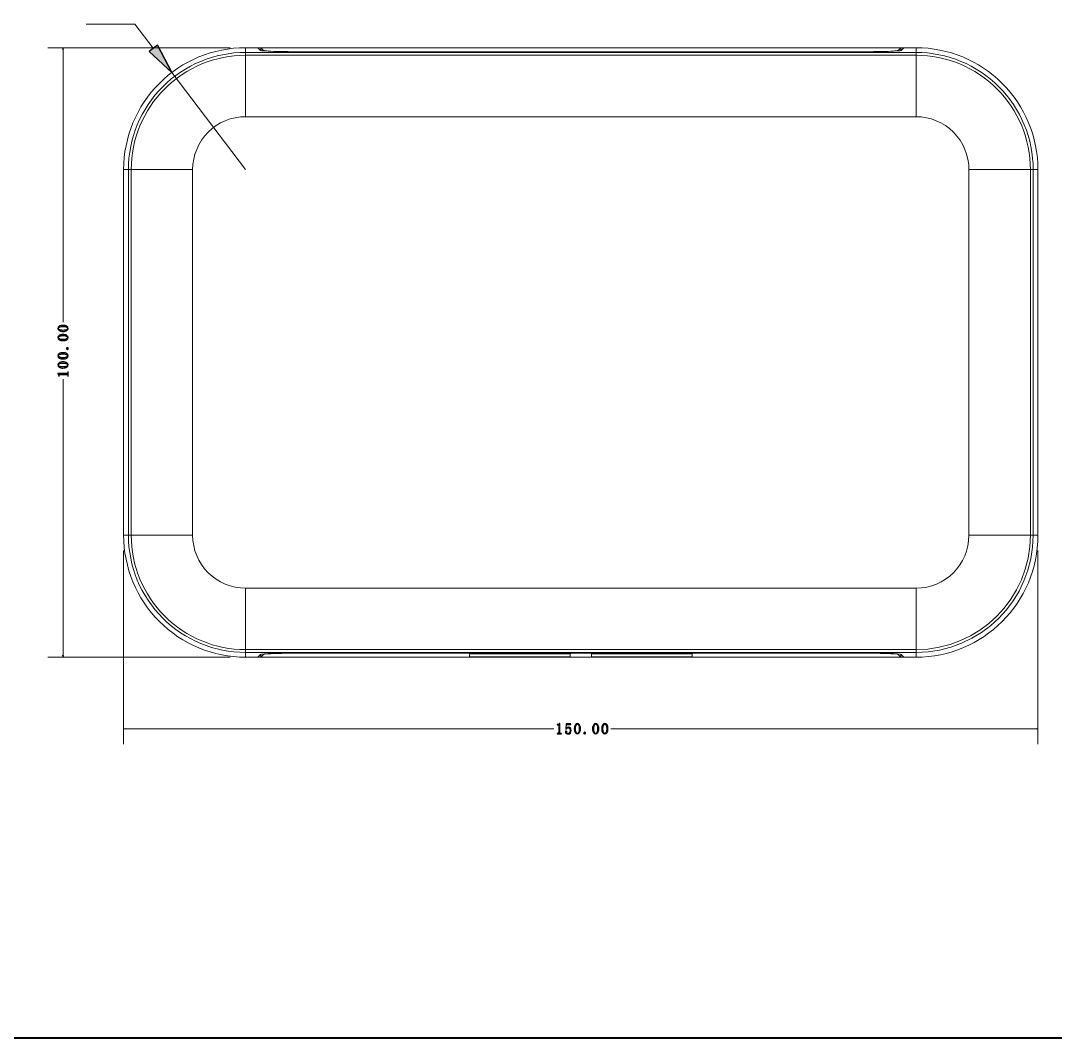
# Model space of a CAD drawing. Header units: millimetres. Extents: x -672 to 672, y -225 to 223.
# Drawn here: x -512 to -342.2, y -168.6 to -1.7 of the extents above; entities that cross this region are included whole.
import ezdxf

# ---------------------------------------------------------------- set-up
doc = ezdxf.new("R2010")
doc.units = ezdxf.units.MM
doc.header["$MEASUREMENT"] = 0
doc.layers.add('layer 1', color=7, linetype='Continuous')

msp = doc.modelspace()

# ---------------------------------------------------------------- hatches: boundary and pattern name
at = {"layer": 'layer 1', "true_color": 0xff0000}
h = msp.add_hatch(color=1, dxfattribs=at)
edge = h.paths.add_edge_path()
edge.add_spline(control_points=[(-504.9437, -6.3541), (-504.9437, -6.3541), (-505.0152, -6.0875), (-505.0152, -6.0875), (-505.0152, -6.0875), (-505.0866, -6.3541), (-505.0866, -6.3541), (-505.0866, -6.3541), (-504.9437, -6.3541), (-504.9437, -6.3541)], knot_values=[0, 0, 0, 0, 0.33333333, 0.33333333, 0.33333333, 0.66666667, 0.66666667, 0.66666667, 1, 1, 1, 1], degree=3, periodic=1)
at = {"layer": 'layer 1', "true_color": 0x00ff00}
h = msp.add_hatch(color=3, dxfattribs=at)
edge = h.paths.add_edge_path()
edge.add_spline(control_points=[(-487.1864, -10.1704), (-487.1864, -10.1704), (-490.8771, -6.6957), (-490.8771, -6.6957), (-490.8771, -6.6957), (-489.5507, -5.6866), (-489.5507, -5.6866), (-489.5507, -5.6866), (-487.1864, -10.1704), (-487.1864, -10.1704)], knot_values=[0, 0, 0, 0, 0.5, 0.5, 0.5, 1, 1, 1, 6.06896212, 6.06896212, 6.06896212, 6.06896212], degree=3, periodic=1)
h = msp.add_hatch(color=3, dxfattribs=at)
edge = h.paths.add_edge_path()
edge.add_spline(control_points=[(-489.5507, -5.6866), (-489.5507, -5.6866), (-487.1864, -10.1704), (-487.1864, -10.1704), (-487.1864, -10.1704), (-489.5507, -5.6866), (-489.5507, -5.6866)], knot_values=[0, 0, 0, 0, 0.5, 0.5, 0.5, 1, 1, 1, 1], degree=3, periodic=1)
at = {"layer": 'layer 1', "true_color": 0x000000}
h = msp.add_hatch(color=18, dxfattribs=at)
edge = h.paths.add_edge_path()
edge.add_spline(control_points=[(-487.1764, -10.1704), (-487.1764, -10.1649), (-487.1809, -10.1604), (-487.1864, -10.1604), (-487.192, -10.1604), (-487.1964, -10.1649), (-487.1964, -10.1704), (-487.1964, -10.1759), (-487.192, -10.1804), (-487.1864, -10.1804), (-487.1809, -10.1804), (-487.1764, -10.1759), (-487.1764, -10.1704)], knot_values=[0, 0, 0, 0, 0.25, 0.25, 0.25, 0.5, 0.5, 0.5, 0.75, 0.75, 0.75, 1, 1, 1, 1], degree=3, periodic=1)
h = msp.add_hatch(color=18, dxfattribs=at)
edge = h.paths.add_edge_path()
edge.add_spline(control_points=[(-475.0666, -26.0875), (-475.0666, -26.0819), (-475.0711, -26.0775), (-475.0766, -26.0775), (-475.0821, -26.0775), (-475.0866, -26.0819), (-475.0866, -26.0875), (-475.0866, -26.093), (-475.0821, -26.0975), (-475.0766, -26.0975), (-475.0711, -26.0975), (-475.0666, -26.093), (-475.0666, -26.0875)], knot_values=[0, 0, 0, 0, 0.25, 0.25, 0.25, 0.5, 0.5, 0.5, 0.75, 0.75, 0.75, 1, 1, 1, 1], degree=3, periodic=1)
at = {"layer": 'layer 1', "true_color": 0xff0000}
h = msp.add_hatch(color=1, dxfattribs=at)
edge = h.paths.add_edge_path()
edge.add_spline(control_points=[(-504.9437, -105.8208), (-504.9437, -105.8208), (-505.0152, -106.0875), (-505.0152, -106.0875), (-505.0152, -106.0875), (-505.0866, -105.8208), (-505.0866, -105.8208), (-505.0866, -105.8208), (-504.9437, -105.8208), (-504.9437, -105.8208)], knot_values=[0, 0, 0, 0, 0.33333333, 0.33333333, 0.33333333, 0.66666667, 0.66666667, 0.66666667, 1, 1, 1, 1], degree=3, periodic=1)
h = msp.add_hatch(color=1, dxfattribs=at)
edge = h.paths.add_edge_path()
edge.add_spline(control_points=[(-494.8099, -117.7736), (-494.8099, -117.7736), (-495.0766, -117.8451), (-495.0766, -117.8451), (-495.0766, -117.8451), (-494.8099, -117.9165), (-494.8099, -117.9165), (-494.8099, -117.9165), (-494.8099, -117.7736), (-494.8099, -117.7736)], knot_values=[0, 0, 0, 0, 0.33333333, 0.33333333, 0.33333333, 0.66666667, 0.66666667, 0.66666667, 1, 1, 1, 1], degree=3, periodic=1)
h = msp.add_hatch(color=1, dxfattribs=at)
edge = h.paths.add_edge_path()
edge.add_spline(control_points=[(-345.3432, -117.7736), (-345.3432, -117.7736), (-345.0766, -117.8451), (-345.0766, -117.8451), (-345.0766, -117.8451), (-345.3432, -117.9165), (-345.3432, -117.9165), (-345.3432, -117.9165), (-345.3432, -117.7736), (-345.3432, -117.7736)], knot_values=[0, 0, 0, 0, 0.33333333, 0.33333333, 0.33333333, 0.66666667, 0.66666667, 0.66666667, 1, 1, 1, 1], degree=3, periodic=1)

# ---------------------------------------------------------------- linework, layer by layer
at = {"layer": 'layer 1', "lineweight": 40}
msp.add_open_spline([(-657.4845, 116.3825), (-657.4845, 116.3825), (-657.4845, -168.6175), (-657.4845, -168.6175), (-657.4845, -168.6175), (-241.9845, -168.6175), (-241.9845, -168.6175), (-241.9845, -168.6175), (-241.9845, 116.3825), (-241.9845, 116.3825), (-241.9845, 116.3825), (-657.4845, 116.3825), (-657.4845, 116.3825)], degree=3, knots=[0, 0, 0, 0, 0.25, 0.25, 0.25, 0.5, 0.5, 0.5, 0.75, 0.75, 0.75, 1, 1, 1, 1], dxfattribs=at)
at = {"layer": 'layer 1', "color": 1, "lineweight": 0}
for points in [[(-501.2472, -2.2119), (-501.2472, -2.2119), (-493.2413, -2.2119), (-493.2413, -2.2119)], [(-493.2413, -2.2119), (-493.2413, -2.2119), (-490.2139, -6.1912), (-490.2139, -6.1912)], [(-477.5766, -6.0875), (-477.5766, -6.0875), (-507.5152, -6.0875), (-507.5152, -6.0875)], [(-505.0152, -51.1378), (-505.0152, -51.1378), (-505.0152, -6.0875), (-505.0152, -6.0875)], [(-505.0152, -106.0875), (-505.0152, -106.0875), (-505.0152, -60.4906), (-505.0152, -60.4906)], [(-495.0766, -88.5875), (-495.0766, -88.5875), (-495.0766, -120.3451), (-495.0766, -120.3451)], [(-345.0766, -88.5875), (-345.0766, -88.5875), (-345.0766, -120.3451), (-345.0766, -120.3451)], [(-477.5766, -106.0875), (-477.5766, -106.0875), (-507.5152, -106.0875), (-507.5152, -106.0875)], [(-424.4797, -117.8451), (-424.4797, -117.8451), (-495.0766, -117.8451), (-495.0766, -117.8451)], [(-345.0766, -117.8451), (-345.0766, -117.8451), (-415.1269, -117.8451), (-415.1269, -117.8451)]]:
    msp.add_open_spline(points, degree=3, dxfattribs=at)
for points in [[(-504.9437, -6.3541), (-504.9437, -6.3541), (-505.0152, -6.0875), (-505.0152, -6.0875), (-505.0152, -6.0875), (-505.0866, -6.3541), (-505.0866, -6.3541), (-505.0866, -6.3541), (-504.9437, -6.3541), (-504.9437, -6.3541)], [(-504.9437, -105.8208), (-504.9437, -105.8208), (-505.0152, -106.0875), (-505.0152, -106.0875), (-505.0152, -106.0875), (-505.0866, -105.8208), (-505.0866, -105.8208), (-505.0866, -105.8208), (-504.9437, -105.8208), (-504.9437, -105.8208)], [(-494.8099, -117.7736), (-494.8099, -117.7736), (-495.0766, -117.8451), (-495.0766, -117.8451), (-495.0766, -117.8451), (-494.8099, -117.9165), (-494.8099, -117.9165), (-494.8099, -117.9165), (-494.8099, -117.7736), (-494.8099, -117.7736)], [(-345.3432, -117.7736), (-345.3432, -117.7736), (-345.0766, -117.8451), (-345.0766, -117.8451), (-345.0766, -117.8451), (-345.3432, -117.9165), (-345.3432, -117.9165), (-345.3432, -117.9165), (-345.3432, -117.7736), (-345.3432, -117.7736)]]:
    msp.add_open_spline(points, degree=3, knots=[0, 0, 0, 0, 0.33333333, 0.33333333, 0.33333333, 0.66666667, 0.66666667, 0.66666667, 1, 1, 1, 1], dxfattribs=at)
at = {"layer": 'layer 1', "lineweight": 9}
for points, knots in [([(-475.0766, -6.0875), (-480.381, -6.0875), (-485.468, -8.1946), (-489.2188, -11.9453), (-492.9695, -15.6961), (-495.0766, -20.7831), (-495.0766, -26.0875)], [0, 0, 0, 0, 0.5, 0.5, 0.5, 1, 1, 1, 1]), ([(-345.0766, -26.0875), (-345.0766, -20.7831), (-347.1838, -15.6961), (-350.9345, -11.9453), (-354.6852, -8.1946), (-359.7723, -6.0875), (-365.0766, -6.0875)], [0, 0, 0, 0, 0.5, 0.5, 0.5, 1, 1, 1, 1]), ([(-487.1764, -10.1704), (-487.1764, -10.1649), (-487.1809, -10.1604), (-487.1864, -10.1604), (-487.192, -10.1604), (-487.1964, -10.1649), (-487.1964, -10.1704), (-487.1964, -10.1759), (-487.192, -10.1804), (-487.1864, -10.1804), (-487.1809, -10.1804), (-487.1764, -10.1759), (-487.1764, -10.1704)], [0, 0, 0, 0, 0.25, 0.25, 0.25, 0.5, 0.5, 0.5, 0.75, 0.75, 0.75, 1, 1, 1, 1]), ([(-475.0766, -17.4081), (-477.3785, -17.4081), (-479.5862, -18.3225), (-481.2139, -19.9502), (-482.8416, -21.5779), (-483.756, -23.7856), (-483.756, -26.0875)], [0, 0, 0, 0, 0.5, 0.5, 0.5, 1, 1, 1, 1]), ([(-356.3973, -26.0875), (-356.3973, -23.7856), (-357.3117, -21.5779), (-358.9394, -19.9502), (-360.5671, -18.3225), (-362.7747, -17.4081), (-365.0766, -17.4081)], [0, 0, 0, 0, 0.5, 0.5, 0.5, 1, 1, 1, 1]), ([(-475.0666, -26.0875), (-475.0666, -26.0819), (-475.0711, -26.0775), (-475.0766, -26.0775), (-475.0821, -26.0775), (-475.0866, -26.0819), (-475.0866, -26.0875), (-475.0866, -26.093), (-475.0821, -26.0975), (-475.0766, -26.0975), (-475.0711, -26.0975), (-475.0666, -26.093), (-475.0666, -26.0875)], [0, 0, 0, 0, 0.25, 0.25, 0.25, 0.5, 0.5, 0.5, 0.75, 0.75, 0.75, 1, 1, 1, 1]), ([(-495.0766, -86.0875), (-495.0766, -91.3918), (-492.9695, -96.4789), (-489.2188, -100.2296), (-485.468, -103.9803), (-480.381, -106.0875), (-475.0766, -106.0875)], [0, 0, 0, 0, 0.5, 0.5, 0.5, 1, 1, 1, 1]), ([(-483.756, -86.0875), (-483.756, -88.3894), (-482.8416, -90.597), (-481.2139, -92.2247), (-479.5862, -93.8524), (-477.3785, -94.7668), (-475.0766, -94.7668)], [0, 0, 0, 0, 0.5, 0.5, 0.5, 1, 1, 1, 1])]:
    msp.add_open_spline(points, degree=3, knots=knots, dxfattribs=at)
at = {"layer": 'layer 1', "color": 3}
for points, knots in [([(-487.1864, -10.1704), (-487.1864, -10.1704), (-490.8771, -6.6957), (-490.8771, -6.6957), (-490.8771, -6.6957), (-489.5507, -5.6866), (-489.5507, -5.6866), (-489.5507, -5.6866), (-487.1864, -10.1704), (-487.1864, -10.1704)], [0, 0, 0, 0, 0.5, 0.5, 0.5, 1, 1, 1, 6.06896212, 6.06896212, 6.06896212, 6.06896212]), ([(-489.5507, -5.6866), (-489.5507, -5.6866), (-487.1864, -10.1704), (-487.1864, -10.1704), (-487.1864, -10.1704), (-489.5507, -5.6866), (-489.5507, -5.6866)], [0, 0, 0, 0, 0.5, 0.5, 0.5, 1, 1, 1, 1]), ([(-504.4001, -51.7858), (-504.2471, -51.8804), (-504.1705, -51.9992), (-504.1705, -52.1421), (-504.1705, -52.2854), (-504.2455, -52.4058), (-504.3951, -52.5037), (-504.5451, -52.6012), (-504.7567, -52.65), (-505.0301, -52.65), (-505.2838, -52.65), (-505.4888, -52.6029), (-505.6451, -52.5083), (-505.8013, -52.4142), (-505.8796, -52.2921), (-505.8796, -52.1421), (-505.8796, -51.9992), (-505.8046, -51.8804), (-505.6551, -51.7858), (-505.5051, -51.6912), (-505.2967, -51.6442), (-505.0301, -51.6442), (-504.763, -51.6442), (-504.553, -51.6912), (-504.4001, -51.7858)], [0, 0, 0, 0, 0.125, 0.125, 0.125, 0.25, 0.25, 0.25, 0.375, 0.375, 0.375, 0.5, 0.5, 0.5, 0.625, 0.625, 0.625, 0.75, 0.75, 0.75, 0.875, 0.875, 0.875, 1, 1, 1, 1]), ([(-505.5913, -51.9079), (-505.7313, -51.96), (-505.8013, -52.0379), (-505.8013, -52.1421), (-505.8013, -52.2333), (-505.7313, -52.31), (-505.5913, -52.3717), (-505.4517, -52.4337), (-505.2642, -52.4646), (-505.0301, -52.4646), (-504.7826, -52.4646), (-504.5905, -52.4337), (-504.4538, -52.3717), (-504.3171, -52.31), (-504.2488, -52.2333), (-504.2488, -52.1421), (-504.2488, -52.0446), (-504.3171, -51.9679), (-504.4538, -51.9129), (-504.5905, -51.8575), (-504.7826, -51.8296), (-505.0301, -51.8296), (-505.2642, -51.8296), (-505.4517, -51.8558), (-505.5913, -51.9079)], [0, 0, 0, 0, 0.125, 0.125, 0.125, 0.25, 0.25, 0.25, 0.375, 0.375, 0.375, 0.5, 0.5, 0.5, 0.625, 0.625, 0.625, 0.75, 0.75, 0.75, 0.875, 0.875, 0.875, 1, 1, 1, 1]), ([(-504.4001, -53.2858), (-504.2471, -53.3804), (-504.1705, -53.4992), (-504.1705, -53.6421), (-504.1705, -53.7854), (-504.2455, -53.9058), (-504.3951, -54.0037), (-504.5451, -54.1012), (-504.7567, -54.15), (-505.0301, -54.15), (-505.2838, -54.15), (-505.4888, -54.1029), (-505.6451, -54.0083), (-505.8013, -53.9142), (-505.8796, -53.7921), (-505.8796, -53.6421), (-505.8796, -53.4992), (-505.8046, -53.3804), (-505.6551, -53.2858), (-505.5051, -53.1912), (-505.2967, -53.1442), (-505.0301, -53.1442), (-504.763, -53.1442), (-504.553, -53.1912), (-504.4001, -53.2858)], [0, 0, 0, 0, 0.125, 0.125, 0.125, 0.25, 0.25, 0.25, 0.375, 0.375, 0.375, 0.5, 0.5, 0.5, 0.625, 0.625, 0.625, 0.75, 0.75, 0.75, 0.875, 0.875, 0.875, 1, 1, 1, 1]), ([(-505.5913, -53.4079), (-505.7313, -53.46), (-505.8013, -53.5379), (-505.8013, -53.6421), (-505.8013, -53.7333), (-505.7313, -53.81), (-505.5913, -53.8717), (-505.4517, -53.9337), (-505.2642, -53.9646), (-505.0301, -53.9646), (-504.7826, -53.9646), (-504.5905, -53.9337), (-504.4538, -53.8717), (-504.3171, -53.81), (-504.2488, -53.7333), (-504.2488, -53.6421), (-504.2488, -53.5446), (-504.3171, -53.4679), (-504.4538, -53.4129), (-504.5905, -53.3575), (-504.7826, -53.3296), (-505.0301, -53.3296), (-505.2642, -53.3296), (-505.4517, -53.3558), (-505.5913, -53.4079)], [0, 0, 0, 0, 0.125, 0.125, 0.125, 0.25, 0.25, 0.25, 0.375, 0.375, 0.375, 0.5, 0.5, 0.5, 0.625, 0.625, 0.625, 0.75, 0.75, 0.75, 0.875, 0.875, 0.875, 1, 1, 1, 1]), ([(-504.2001, -55.3521), (-504.1738, -55.3817), (-504.1609, -55.4158), (-504.1609, -55.4546), (-504.1609, -55.4937), (-504.1738, -55.5279), (-504.2001, -55.5575), (-504.2259, -55.5867), (-504.2617, -55.6012), (-504.3071, -55.6012), (-504.353, -55.6012), (-504.3888, -55.5867), (-504.4146, -55.5575), (-504.4409, -55.5279), (-504.4538, -55.4937), (-504.4538, -55.4546), (-504.4538, -55.4158), (-504.4392, -55.3817), (-504.4101, -55.3521), (-504.3805, -55.3229), (-504.3463, -55.3083), (-504.3071, -55.3083), (-504.2617, -55.3083), (-504.2259, -55.3229), (-504.2001, -55.3521)], [0, 0, 0, 0, 0.125, 0.125, 0.125, 0.25, 0.25, 0.25, 0.375, 0.375, 0.375, 0.5, 0.5, 0.5, 0.625, 0.625, 0.625, 0.75, 0.75, 0.75, 0.875, 0.875, 0.875, 1, 1, 1, 1]), ([(-504.4001, -56.2858), (-504.2471, -56.3804), (-504.1705, -56.4992), (-504.1705, -56.6421), (-504.1705, -56.7854), (-504.2455, -56.9058), (-504.3951, -57.0037), (-504.5451, -57.1012), (-504.7567, -57.15), (-505.0301, -57.15), (-505.2838, -57.15), (-505.4888, -57.1029), (-505.6451, -57.0083), (-505.8013, -56.9142), (-505.8796, -56.7921), (-505.8796, -56.6421), (-505.8796, -56.4992), (-505.8046, -56.3804), (-505.6551, -56.2858), (-505.5051, -56.1912), (-505.2967, -56.1442), (-505.0301, -56.1442), (-504.763, -56.1442), (-504.553, -56.1912), (-504.4001, -56.2858)], [0, 0, 0, 0, 0.125, 0.125, 0.125, 0.25, 0.25, 0.25, 0.375, 0.375, 0.375, 0.5, 0.5, 0.5, 0.625, 0.625, 0.625, 0.75, 0.75, 0.75, 0.875, 0.875, 0.875, 1, 1, 1, 1]), ([(-504.4001, -57.7858), (-504.2471, -57.8804), (-504.1705, -57.9992), (-504.1705, -58.1421), (-504.1705, -58.2854), (-504.2455, -58.4058), (-504.3951, -58.5037), (-504.5451, -58.6012), (-504.7567, -58.65), (-505.0301, -58.65), (-505.2838, -58.65), (-505.4888, -58.6029), (-505.6451, -58.5083), (-505.8013, -58.4142), (-505.8796, -58.2921), (-505.8796, -58.1421), (-505.8796, -57.9992), (-505.8046, -57.8804), (-505.6551, -57.7858), (-505.5051, -57.6912), (-505.2967, -57.6442), (-505.0301, -57.6442), (-504.763, -57.6442), (-504.553, -57.6912), (-504.4001, -57.7858)], [0, 0, 0, 0, 0.125, 0.125, 0.125, 0.25, 0.25, 0.25, 0.375, 0.375, 0.375, 0.5, 0.5, 0.5, 0.625, 0.625, 0.625, 0.75, 0.75, 0.75, 0.875, 0.875, 0.875, 1, 1, 1, 1]), ([(-505.5913, -56.4079), (-505.7313, -56.46), (-505.8013, -56.5379), (-505.8013, -56.6421), (-505.8013, -56.7333), (-505.7313, -56.81), (-505.5913, -56.8717), (-505.4517, -56.9337), (-505.2642, -56.9646), (-505.0301, -56.9646), (-504.7826, -56.9646), (-504.5905, -56.9337), (-504.4538, -56.8717), (-504.3171, -56.81), (-504.2488, -56.7333), (-504.2488, -56.6421), (-504.2488, -56.5446), (-504.3171, -56.4679), (-504.4538, -56.4129), (-504.5905, -56.3575), (-504.7826, -56.3296), (-505.0301, -56.3296), (-505.2642, -56.3296), (-505.4517, -56.3558), (-505.5913, -56.4079)], [0, 0, 0, 0, 0.125, 0.125, 0.125, 0.25, 0.25, 0.25, 0.375, 0.375, 0.375, 0.5, 0.5, 0.5, 0.625, 0.625, 0.625, 0.75, 0.75, 0.75, 0.875, 0.875, 0.875, 1, 1, 1, 1]), ([(-505.8892, -59.5933), (-505.8892, -59.5933), (-505.8892, -59.5542), (-505.8892, -59.5542), (-505.8892, -59.5542), (-504.4051, -59.5542), (-504.4051, -59.5542), (-504.353, -59.5542), (-504.3138, -59.5379), (-504.288, -59.5054), (-504.2617, -59.4729), (-504.2488, -59.4275), (-504.2488, -59.3687), (-504.2488, -59.3687), (-504.2488, -59.2712), (-504.2488, -59.2712), (-504.2488, -59.2712), (-504.1901, -59.2712), (-504.1901, -59.2712), (-504.1901, -59.2712), (-504.1901, -59.9842), (-504.1901, -59.9842), (-504.1901, -59.9842), (-504.2488, -59.9842), (-504.2488, -59.9842), (-504.2488, -59.9842), (-504.2488, -59.8962), (-504.2488, -59.8962), (-504.2488, -59.8312), (-504.2617, -59.7837), (-504.288, -59.7546), (-504.3138, -59.7254), (-504.353, -59.7104), (-504.4051, -59.7104), (-504.4051, -59.7104), (-505.5867, -59.7104), (-505.5867, -59.7104), (-505.6126, -59.7104), (-505.6338, -59.7187), (-505.6501, -59.735), (-505.6663, -59.7512), (-505.6746, -59.7758), (-505.6746, -59.8083), (-505.6746, -59.8083), (-505.6746, -59.9842), (-505.6746, -59.9842), (-505.6746, -59.9842), (-505.733, -59.9842), (-505.733, -59.9842), (-505.733, -59.9842), (-505.733, -59.8962), (-505.733, -59.8962), (-505.733, -59.8179), (-505.7463, -59.7546), (-505.7721, -59.7058), (-505.7984, -59.6571), (-505.8371, -59.6196), (-505.8892, -59.5933)], [0, 0, 0, 0, 0.05263158, 0.05263158, 0.05263158, 0.10526316, 0.10526316, 0.10526316, 0.15789474, 0.15789474, 0.15789474, 0.21052632, 0.21052632, 0.21052632, 0.26315789, 0.26315789, 0.26315789, 0.31578947, 0.31578947, 0.31578947, 0.36842105, 0.36842105, 0.36842105, 0.42105263, 0.42105263, 0.42105263, 0.47368421, 0.47368421, 0.47368421, 0.52631579, 0.52631579, 0.52631579, 0.57894737, 0.57894737, 0.57894737, 0.63157895, 0.63157895, 0.63157895, 0.68421053, 0.68421053, 0.68421053, 0.73684211, 0.73684211, 0.73684211, 0.78947368, 0.78947368, 0.78947368, 0.84210526, 0.84210526, 0.84210526, 0.89473684, 0.89473684, 0.89473684, 0.94736842, 0.94736842, 0.94736842, 1, 1, 1, 1]), ([(-505.5913, -57.9079), (-505.7313, -57.96), (-505.8013, -58.0379), (-505.8013, -58.1421), (-505.8013, -58.2333), (-505.7313, -58.31), (-505.5913, -58.3717), (-505.4517, -58.4337), (-505.2642, -58.4646), (-505.0301, -58.4646), (-504.7826, -58.4646), (-504.5905, -58.4337), (-504.4538, -58.3717), (-504.3171, -58.31), (-504.2488, -58.2333), (-504.2488, -58.1421), (-504.2488, -58.0446), (-504.3171, -57.9679), (-504.4538, -57.9129), (-504.5905, -57.8575), (-504.7826, -57.8296), (-505.0301, -57.8296), (-505.2642, -57.8296), (-505.4517, -57.8558), (-505.5913, -57.9079)], [0, 0, 0, 0, 0.125, 0.125, 0.125, 0.25, 0.25, 0.25, 0.375, 0.375, 0.375, 0.5, 0.5, 0.5, 0.625, 0.625, 0.625, 0.75, 0.75, 0.75, 0.875, 0.875, 0.875, 1, 1, 1, 1]), ([(-423.5824, -116.9711), (-423.5824, -116.9711), (-423.5433, -116.9711), (-423.5433, -116.9711), (-423.5433, -116.9711), (-423.5433, -118.4552), (-423.5433, -118.4552), (-423.5433, -118.5073), (-423.527, -118.5465), (-423.4945, -118.5723), (-423.462, -118.5986), (-423.4166, -118.6115), (-423.3578, -118.6115), (-423.3578, -118.6115), (-423.2603, -118.6115), (-423.2603, -118.6115), (-423.2603, -118.6115), (-423.2603, -118.6702), (-423.2603, -118.6702), (-423.2603, -118.6702), (-423.9733, -118.6702), (-423.9733, -118.6702), (-423.9733, -118.6702), (-423.9733, -118.6115), (-423.9733, -118.6115), (-423.9733, -118.6115), (-423.8853, -118.6115), (-423.8853, -118.6115), (-423.8203, -118.6115), (-423.7728, -118.5986), (-423.7437, -118.5723), (-423.7145, -118.5465), (-423.6995, -118.5073), (-423.6995, -118.4552), (-423.6995, -118.4552), (-423.6995, -117.2736), (-423.6995, -117.2736), (-423.6995, -117.2477), (-423.7078, -117.2265), (-423.7241, -117.2102), (-423.7403, -117.194), (-423.7649, -117.1857), (-423.7974, -117.1857), (-423.7974, -117.1857), (-423.9733, -117.1857), (-423.9733, -117.1857), (-423.9733, -117.1857), (-423.9733, -117.1273), (-423.9733, -117.1273), (-423.9733, -117.1273), (-423.8853, -117.1273), (-423.8853, -117.1273), (-423.807, -117.1273), (-423.7437, -117.114), (-423.6949, -117.0882), (-423.6462, -117.0619), (-423.6087, -117.0232), (-423.5824, -116.9711)], [0, 0, 0, 0, 0.05263158, 0.05263158, 0.05263158, 0.10526316, 0.10526316, 0.10526316, 0.15789474, 0.15789474, 0.15789474, 0.21052632, 0.21052632, 0.21052632, 0.26315789, 0.26315789, 0.26315789, 0.31578947, 0.31578947, 0.31578947, 0.36842105, 0.36842105, 0.36842105, 0.42105263, 0.42105263, 0.42105263, 0.47368421, 0.47368421, 0.47368421, 0.52631579, 0.52631579, 0.52631579, 0.57894737, 0.57894737, 0.57894737, 0.63157895, 0.63157895, 0.63157895, 0.68421053, 0.68421053, 0.68421053, 0.73684211, 0.73684211, 0.73684211, 0.78947368, 0.78947368, 0.78947368, 0.84210526, 0.84210526, 0.84210526, 0.89473684, 0.89473684, 0.89473684, 0.94736842, 0.94736842, 0.94736842, 1, 1, 1, 1]), ([(-422.2728, -117.6252), (-422.2112, -117.6057), (-422.1474, -117.5961), (-422.0824, -117.5961), (-421.9587, -117.5961), (-421.8578, -117.6432), (-421.7799, -117.7377), (-421.7016, -117.8319), (-421.6624, -117.9573), (-421.6624, -118.1136), (-421.6624, -118.2894), (-421.7033, -118.4294), (-421.7845, -118.5336), (-421.8662, -118.6377), (-421.9912, -118.6898), (-422.1608, -118.6898), (-422.2778, -118.6898), (-422.382, -118.6557), (-422.4733, -118.5873), (-422.5641, -118.519), (-422.6099, -118.4357), (-422.6099, -118.3382), (-422.6099, -118.299), (-422.5987, -118.2648), (-422.5758, -118.2357), (-422.5528, -118.2065), (-422.522, -118.1915), (-422.4828, -118.1915), (-422.4437, -118.1915), (-422.4178, -118.2048), (-422.4049, -118.2307), (-422.3916, -118.2569), (-422.3853, -118.2794), (-422.3853, -118.299), (-422.3853, -118.3382), (-422.3949, -118.369), (-422.4145, -118.3919), (-422.4341, -118.4148), (-422.4437, -118.439), (-422.4437, -118.4652), (-422.4437, -118.5173), (-422.4128, -118.5561), (-422.3512, -118.5823), (-422.2891, -118.6082), (-422.2224, -118.6215), (-422.1508, -118.6215), (-422.0466, -118.6215), (-421.967, -118.579), (-421.9116, -118.4944), (-421.8562, -118.4098), (-421.8287, -118.2894), (-421.8287, -118.1332), (-421.8287, -118.0027), (-421.8528, -117.8969), (-421.902, -117.8157), (-421.9508, -117.7344), (-422.0241, -117.6936), (-422.1216, -117.6936), (-422.1933, -117.6936), (-422.2549, -117.7065), (-422.307, -117.7327), (-422.3591, -117.7586), (-422.4078, -117.814), (-422.4537, -117.8986), (-422.4537, -117.8986), (-422.5416, -117.889), (-422.5416, -117.889), (-422.5416, -117.889), (-422.4928, -117.0002), (-422.4928, -117.0002), (-422.4928, -117.0002), (-421.692, -117.0002), (-421.692, -117.0002), (-421.692, -117.0002), (-421.7212, -117.1469), (-421.7212, -117.1469), (-421.7212, -117.1469), (-422.4245, -117.1469), (-422.4245, -117.1469), (-422.4245, -117.1469), (-422.4633, -117.7911), (-422.4633, -117.7911), (-422.3983, -117.7002), (-422.3349, -117.6448), (-422.2728, -117.6252)], [0, 0, 0, 0, 0.03571429, 0.03571429, 0.03571429, 0.07142857, 0.07142857, 0.07142857, 0.10714286, 0.10714286, 0.10714286, 0.14285714, 0.14285714, 0.14285714, 0.17857143, 0.17857143, 0.17857143, 0.21428571, 0.21428571, 0.21428571, 0.25, 0.25, 0.25, 0.28571429, 0.28571429, 0.28571429, 0.32142857, 0.32142857, 0.32142857, 0.35714286, 0.35714286, 0.35714286, 0.39285714, 0.39285714, 0.39285714, 0.42857143, 0.42857143, 0.42857143, 0.46428571, 0.46428571, 0.46428571, 0.5, 0.5, 0.5, 0.53571429, 0.53571429, 0.53571429, 0.57142857, 0.57142857, 0.57142857, 0.60714286, 0.60714286, 0.60714286, 0.64285714, 0.64285714, 0.64285714, 0.67857143, 0.67857143, 0.67857143, 0.71428571, 0.71428571, 0.71428571, 0.75, 0.75, 0.75, 0.78571429, 0.78571429, 0.78571429, 0.82142857, 0.82142857, 0.82142857, 0.85714286, 0.85714286, 0.85714286, 0.89285714, 0.89285714, 0.89285714, 0.92857143, 0.92857143, 0.92857143, 0.96428571, 0.96428571, 0.96428571, 1, 1, 1, 1]), ([(-420.2749, -118.4602), (-420.3695, -118.6132), (-420.4883, -118.6898), (-420.6312, -118.6898), (-420.7745, -118.6898), (-420.8949, -118.6148), (-420.9928, -118.4652), (-421.0903, -118.3152), (-421.1391, -118.1036), (-421.1391, -117.8302), (-421.1391, -117.5765), (-421.092, -117.3715), (-420.9974, -117.2152), (-420.9033, -117.059), (-420.7812, -116.9807), (-420.6312, -116.9807), (-420.4883, -116.9807), (-420.3695, -117.0557), (-420.2749, -117.2052), (-420.1803, -117.3552), (-420.1333, -117.5636), (-420.1333, -117.8302), (-420.1333, -118.0973), (-420.1803, -118.3073), (-420.2749, -118.4602)], [0, 0, 0, 0, 0.125, 0.125, 0.125, 0.25, 0.25, 0.25, 0.375, 0.375, 0.375, 0.5, 0.5, 0.5, 0.625, 0.625, 0.625, 0.75, 0.75, 0.75, 0.875, 0.875, 0.875, 1, 1, 1, 1]), ([(-420.397, -117.269), (-420.4491, -117.129), (-420.527, -117.059), (-420.6312, -117.059), (-420.7224, -117.059), (-420.7991, -117.129), (-420.8608, -117.269), (-420.9228, -117.4086), (-420.9537, -117.5961), (-420.9537, -117.8302), (-420.9537, -118.0777), (-420.9228, -118.2698), (-420.8608, -118.4065), (-420.7991, -118.5432), (-420.7224, -118.6115), (-420.6312, -118.6115), (-420.5337, -118.6115), (-420.457, -118.5432), (-420.402, -118.4065), (-420.3466, -118.2698), (-420.3187, -118.0777), (-420.3187, -117.8302), (-420.3187, -117.5961), (-420.3449, -117.4086), (-420.397, -117.269)], [0, 0, 0, 0, 0.125, 0.125, 0.125, 0.25, 0.25, 0.25, 0.375, 0.375, 0.375, 0.5, 0.5, 0.5, 0.625, 0.625, 0.625, 0.75, 0.75, 0.75, 0.875, 0.875, 0.875, 1, 1, 1, 1]), ([(-417.2749, -118.4602), (-417.3695, -118.6132), (-417.4883, -118.6898), (-417.6312, -118.6898), (-417.7745, -118.6898), (-417.8949, -118.6148), (-417.9928, -118.4652), (-418.0903, -118.3152), (-418.1391, -118.1036), (-418.1391, -117.8302), (-418.1391, -117.5765), (-418.092, -117.3715), (-417.9974, -117.2152), (-417.9033, -117.059), (-417.7812, -116.9807), (-417.6312, -116.9807), (-417.4883, -116.9807), (-417.3695, -117.0557), (-417.2749, -117.2052), (-417.1803, -117.3552), (-417.1333, -117.5636), (-417.1333, -117.8302), (-417.1333, -118.0973), (-417.1803, -118.3073), (-417.2749, -118.4602)], [0, 0, 0, 0, 0.125, 0.125, 0.125, 0.25, 0.25, 0.25, 0.375, 0.375, 0.375, 0.5, 0.5, 0.5, 0.625, 0.625, 0.625, 0.75, 0.75, 0.75, 0.875, 0.875, 0.875, 1, 1, 1, 1]), ([(-417.397, -117.269), (-417.4491, -117.129), (-417.527, -117.059), (-417.6312, -117.059), (-417.7224, -117.059), (-417.7991, -117.129), (-417.8608, -117.269), (-417.9228, -117.4086), (-417.9537, -117.5961), (-417.9537, -117.8302), (-417.9537, -118.0777), (-417.9228, -118.2698), (-417.8608, -118.4065), (-417.7991, -118.5432), (-417.7224, -118.6115), (-417.6312, -118.6115), (-417.5337, -118.6115), (-417.457, -118.5432), (-417.402, -118.4065), (-417.3466, -118.2698), (-417.3187, -118.0777), (-417.3187, -117.8302), (-417.3187, -117.5961), (-417.3449, -117.4086), (-417.397, -117.269)], [0, 0, 0, 0, 0.125, 0.125, 0.125, 0.25, 0.25, 0.25, 0.375, 0.375, 0.375, 0.5, 0.5, 0.5, 0.625, 0.625, 0.625, 0.75, 0.75, 0.75, 0.875, 0.875, 0.875, 1, 1, 1, 1]), ([(-415.7749, -118.4602), (-415.8695, -118.6132), (-415.9883, -118.6898), (-416.1312, -118.6898), (-416.2745, -118.6898), (-416.3949, -118.6148), (-416.4928, -118.4652), (-416.5903, -118.3152), (-416.6391, -118.1036), (-416.6391, -117.8302), (-416.6391, -117.5765), (-416.592, -117.3715), (-416.4974, -117.2152), (-416.4033, -117.059), (-416.2812, -116.9807), (-416.1312, -116.9807), (-415.9883, -116.9807), (-415.8695, -117.0557), (-415.7749, -117.2052), (-415.6803, -117.3552), (-415.6333, -117.5636), (-415.6333, -117.8302), (-415.6333, -118.0973), (-415.6803, -118.3073), (-415.7749, -118.4602)], [0, 0, 0, 0, 0.125, 0.125, 0.125, 0.25, 0.25, 0.25, 0.375, 0.375, 0.375, 0.5, 0.5, 0.5, 0.625, 0.625, 0.625, 0.75, 0.75, 0.75, 0.875, 0.875, 0.875, 1, 1, 1, 1]), ([(-415.897, -117.269), (-415.9491, -117.129), (-416.027, -117.059), (-416.1312, -117.059), (-416.2224, -117.059), (-416.2991, -117.129), (-416.3608, -117.269), (-416.4228, -117.4086), (-416.4537, -117.5961), (-416.4537, -117.8302), (-416.4537, -118.0777), (-416.4228, -118.2698), (-416.3608, -118.4065), (-416.2991, -118.5432), (-416.2224, -118.6115), (-416.1312, -118.6115), (-416.0337, -118.6115), (-415.957, -118.5432), (-415.902, -118.4065), (-415.8466, -118.2698), (-415.8187, -118.0777), (-415.8187, -117.8302), (-415.8187, -117.5961), (-415.8449, -117.4086), (-415.897, -117.269)], [0, 0, 0, 0, 0.125, 0.125, 0.125, 0.25, 0.25, 0.25, 0.375, 0.375, 0.375, 0.5, 0.5, 0.5, 0.625, 0.625, 0.625, 0.75, 0.75, 0.75, 0.875, 0.875, 0.875, 1, 1, 1, 1]), ([(-419.3412, -118.6602), (-419.3708, -118.6865), (-419.4049, -118.6994), (-419.4437, -118.6994), (-419.4828, -118.6994), (-419.517, -118.6865), (-419.5466, -118.6602), (-419.5758, -118.6344), (-419.5903, -118.5986), (-419.5903, -118.5532), (-419.5903, -118.5073), (-419.5758, -118.4715), (-419.5466, -118.4457), (-419.517, -118.4194), (-419.4828, -118.4065), (-419.4437, -118.4065), (-419.4049, -118.4065), (-419.3708, -118.4211), (-419.3412, -118.4502), (-419.312, -118.4798), (-419.2974, -118.514), (-419.2974, -118.5532), (-419.2974, -118.5986), (-419.312, -118.6344), (-419.3412, -118.6602)], [0, 0, 0, 0, 0.125, 0.125, 0.125, 0.25, 0.25, 0.25, 0.375, 0.375, 0.375, 0.5, 0.5, 0.5, 0.625, 0.625, 0.625, 0.75, 0.75, 0.75, 0.875, 0.875, 0.875, 1, 1, 1, 1])]:
    msp.add_open_spline(points, degree=3, knots=knots, dxfattribs=at)
at = {"layer": 'layer 1', "color": 3, "lineweight": 20}
for points, knots in [([(-487.1864, -10.1704), (-487.1864, -10.1704), (-490.8771, -6.6957), (-490.8771, -6.6957), (-490.8771, -6.6957), (-489.5507, -5.6866), (-489.5507, -5.6866)], [0, 0, 0, 0, 0.5, 0.5, 0.5, 1, 1, 1, 1]), ([(-489.5507, -5.6866), (-489.5507, -5.6866), (-487.1864, -10.1704), (-487.1864, -10.1704), (-487.1864, -10.1704), (-489.5507, -5.6866), (-489.5507, -5.6866)], [0, 0, 0, 0, 1, 1, 1, 6.06896212, 6.06896212, 6.06896212, 6.06896212])]:
    msp.add_open_spline(points, degree=3, knots=knots, dxfattribs=at)
at = {"layer": 'layer 1', "color": 9, "lineweight": 9}
for points in [[(-475.0766, -17.4081), (-475.0766, -17.4081), (-475.0766, -6.0875), (-475.0766, -6.0875)], [(-472.1322, -6.6143), (-472.1322, -6.6143), (-472.1322, -6.5319), (-472.1322, -6.5319)], [(-465.6362, -6.7684), (-465.6362, -6.7684), (-465.6362, -6.751), (-465.6362, -6.751)], [(-374.5171, -6.7684), (-374.5171, -6.7684), (-374.5171, -6.751), (-374.5171, -6.751)], [(-368.0211, -6.6143), (-368.0211, -6.6143), (-368.0211, -6.5319), (-368.0211, -6.5319)], [(-365.0766, -17.4081), (-365.0766, -17.4081), (-365.0766, -6.0875), (-365.0766, -6.0875)], [(-475.0766, -6.8646), (-475.0766, -6.8646), (-365.0766, -6.8646), (-365.0766, -6.8646)], [(-475.0766, -7.3264), (-475.0766, -7.3264), (-365.0766, -7.3264), (-365.0766, -7.3264)], [(-495.0766, -26.0875), (-495.0766, -26.0875), (-483.756, -26.0875), (-483.756, -26.0875)], [(-494.2995, -86.0875), (-494.2995, -86.0875), (-494.2995, -26.0875), (-494.2995, -26.0875)], [(-493.8377, -86.0875), (-493.8377, -86.0875), (-493.8377, -26.0875), (-493.8377, -26.0875)], [(-356.3973, -26.0875), (-356.3973, -26.0875), (-345.0766, -26.0875), (-345.0766, -26.0875)], [(-346.3156, -26.0875), (-346.3156, -26.0875), (-346.3156, -86.0875), (-346.3156, -86.0875)], [(-345.8537, -26.0875), (-345.8537, -26.0875), (-345.8537, -86.0875), (-345.8537, -86.0875)], [(-495.0766, -86.0875), (-495.0766, -86.0875), (-483.756, -86.0875), (-483.756, -86.0875)], [(-365.0766, -105.3104), (-354.4602, -105.3104), (-345.8538, -96.704), (-345.8537, -86.0876)], [(-365.0766, -104.8485), (-354.7152, -104.8485), (-346.3156, -96.449), (-346.3156, -86.0876)], [(-356.3973, -86.0875), (-356.3973, -86.0875), (-345.0766, -86.0875), (-345.0766, -86.0875)], [(-475.0766, -106.0875), (-475.0766, -106.0875), (-475.0766, -94.7668), (-475.0766, -94.7668)], [(-365.0766, -106.0875), (-365.0766, -106.0875), (-365.0766, -94.7668), (-365.0766, -94.7668)], [(-365.0766, -104.8485), (-365.0766, -104.8485), (-475.0766, -104.8485), (-475.0766, -104.8485)], [(-365.0766, -105.3104), (-365.0766, -105.3104), (-475.0766, -105.3104), (-475.0766, -105.3104)], [(-472.1322, -105.5606), (-472.1322, -105.5606), (-472.1322, -105.643), (-472.1322, -105.643)], [(-465.6362, -105.4065), (-465.6362, -105.4065), (-465.6362, -105.424), (-465.6362, -105.424)], [(-374.5171, -105.4065), (-374.5171, -105.4065), (-374.5171, -105.424), (-374.5171, -105.424)], [(-368.0211, -105.5606), (-368.0211, -105.5606), (-368.0211, -105.643), (-368.0211, -105.643)]]:
    msp.add_open_spline(points, degree=3, dxfattribs=at)
at = {"layer": 'layer 1', "lineweight": 9}
for points in [[(-475.0766, -6.0875), (-475.0766, -6.0875), (-365.0766, -6.0875), (-365.0766, -6.0875)], [(-473.0766, -6.0875), (-473.0766, -6.0875), (-472.6316, -6.5325), (-472.6316, -6.5325)], [(-472.6316, -6.5325), (-472.5, -6.6641), (-469.4068, -6.7684), (-465.6359, -6.7684)], [(-472.5766, -6.5556), (-472.5766, -6.5556), (-472.5766, -6.0875), (-472.5766, -6.0875)], [(-472.5766, -6.0875), (-472.5766, -6.0875), (-472.1322, -6.5319), (-472.1322, -6.5319)], [(-472.1322, -6.5319), (-472.01, -6.6541), (-469.1377, -6.751), (-465.6362, -6.751)], [(-465.6362, -6.751), (-465.6362, -6.751), (-374.5171, -6.751), (-374.5171, -6.751)], [(-374.5174, -6.7684), (-374.5174, -6.7684), (-465.6359, -6.7684), (-465.6359, -6.7684)], [(-374.5174, -6.7684), (-370.7465, -6.7684), (-367.6533, -6.6641), (-367.5217, -6.5325)], [(-374.5171, -6.751), (-371.0155, -6.751), (-368.1433, -6.6541), (-368.0211, -6.5319)], [(-368.0211, -6.5319), (-368.0211, -6.5319), (-367.5766, -6.0875), (-367.5766, -6.0875)], [(-367.5766, -6.5556), (-367.5766, -6.5556), (-367.5766, -6.0875), (-367.5766, -6.0875)], [(-367.0766, -6.0875), (-367.0766, -6.0875), (-367.5217, -6.5325), (-367.5217, -6.5325)], [(-365.0766, -17.4081), (-365.0766, -17.4081), (-475.0766, -17.4081), (-475.0766, -17.4081)], [(-495.0766, -86.0875), (-495.0766, -86.0875), (-495.0766, -26.0875), (-495.0766, -26.0875)], [(-483.756, -26.0875), (-483.756, -26.0875), (-483.756, -86.0875), (-483.756, -86.0875)], [(-356.3973, -86.0875), (-356.3973, -86.0875), (-356.3973, -26.0875), (-356.3973, -26.0875)], [(-345.0766, -26.0875), (-345.0766, -26.0875), (-345.0766, -86.0875), (-345.0766, -86.0875)], [(-365.0766, -94.7668), (-360.2832, -94.7668), (-356.3973, -90.881), (-356.3973, -86.0875)], [(-365.0766, -106.0875), (-354.031, -106.0875), (-345.0767, -97.1332), (-345.0766, -86.0876)], [(-475.0766, -94.7668), (-475.0766, -94.7668), (-365.0766, -94.7668), (-365.0766, -94.7668)], [(-475.0766, -106.0875), (-475.0766, -106.0875), (-365.0766, -106.0875), (-365.0766, -106.0875)], [(-473.0766, -106.0875), (-473.0766, -106.0875), (-472.6316, -105.6424), (-472.6316, -105.6424)], [(-465.6359, -105.4065), (-469.4068, -105.4065), (-472.5, -105.5108), (-472.6316, -105.6424)], [(-472.5766, -105.6193), (-472.5766, -105.6193), (-472.5766, -106.0875), (-472.5766, -106.0875)], [(-472.1322, -105.643), (-472.1322, -105.643), (-472.5766, -106.0875), (-472.5766, -106.0875)], [(-465.6362, -105.424), (-469.1377, -105.424), (-472.01, -105.5208), (-472.1322, -105.643)], [(-374.5171, -105.424), (-374.5171, -105.424), (-465.6362, -105.424), (-465.6362, -105.424)], [(-374.5174, -105.4065), (-374.5174, -105.4065), (-465.6359, -105.4065), (-465.6359, -105.4065)], [(-421.8266, -105.527), (-421.8266, -105.527), (-438.3266, -105.527), (-438.3266, -105.527)], [(-438.3266, -105.527), (-438.3266, -105.527), (-438.3266, -106.0054), (-438.3266, -106.0054)], [(-438.3266, -106.0054), (-438.3266, -106.0054), (-421.8266, -106.0054), (-421.8266, -106.0054)], [(-421.8266, -106.0054), (-421.8266, -106.0054), (-421.8266, -105.527), (-421.8266, -105.527)], [(-401.8266, -105.527), (-401.8266, -105.527), (-418.3266, -105.527), (-418.3266, -105.527)], [(-418.3266, -105.527), (-418.3266, -105.527), (-418.3266, -106.0054), (-418.3266, -106.0054)], [(-418.3266, -106.0054), (-418.3266, -106.0054), (-401.8266, -106.0054), (-401.8266, -106.0054)], [(-401.8266, -106.0054), (-401.8266, -106.0054), (-401.8266, -105.527), (-401.8266, -105.527)], [(-367.5217, -105.6424), (-367.6533, -105.5108), (-370.7465, -105.4065), (-374.5174, -105.4065)], [(-368.0211, -105.643), (-368.1433, -105.5208), (-371.0155, -105.424), (-374.5171, -105.424)], [(-367.5766, -106.0875), (-367.5766, -106.0875), (-368.0211, -105.643), (-368.0211, -105.643)], [(-367.5766, -105.6193), (-367.5766, -105.6193), (-367.5766, -106.0875), (-367.5766, -106.0875)], [(-367.0766, -106.0875), (-367.0766, -106.0875), (-367.5217, -105.6424), (-367.5217, -105.6424)]]:
    msp.add_open_spline(points, degree=3, dxfattribs=at)
at = {"layer": 'layer 1', "color": 9, "lineweight": 9}
for points in [[(-475.0766, -6.8646), (-480.1749, -6.8646), (-485.0643, -8.8898), (-488.6693, -12.4948), (-492.2743, -16.0998), (-494.2995, -20.9892), (-494.2995, -26.0875)], [(-475.0766, -7.3264), (-480.0524, -7.3264), (-484.8243, -9.303), (-488.3427, -12.8214), (-491.8611, -16.3398), (-493.8377, -21.1117), (-493.8377, -26.0875)], [(-345.8537, -26.0875), (-345.8537, -20.9892), (-347.879, -16.0998), (-351.484, -12.4948), (-355.089, -8.8898), (-359.9784, -6.8646), (-365.0766, -6.8646)], [(-346.3156, -26.0875), (-346.3156, -21.1117), (-348.2922, -16.3398), (-351.8106, -12.8214), (-355.3289, -9.303), (-360.1009, -7.3264), (-365.0766, -7.3264)], [(-494.2995, -86.0875), (-494.2995, -91.1857), (-492.2743, -96.0751), (-488.6693, -99.6801), (-485.0643, -103.2851), (-480.1749, -105.3104), (-475.0766, -105.3104)], [(-493.8377, -86.0875), (-493.8377, -91.0632), (-491.8611, -95.8352), (-488.3427, -99.3535), (-484.8243, -102.8719), (-480.0524, -104.8485), (-475.0766, -104.8485)]]:
    msp.add_open_spline(points, degree=3, knots=[0, 0, 0, 0, 0.5, 0.5, 0.5, 1, 1, 1, 1], dxfattribs=at)
at = {"layer": 'layer 1', "color": 3, "lineweight": 0}
msp.add_open_spline([(-475.0766, -26.0875), (-475.0766, -26.0875), (-487.1864, -10.1704), (-487.1864, -10.1704)], degree=3, dxfattribs=at)

doc.saveas('drawing.dxf')
